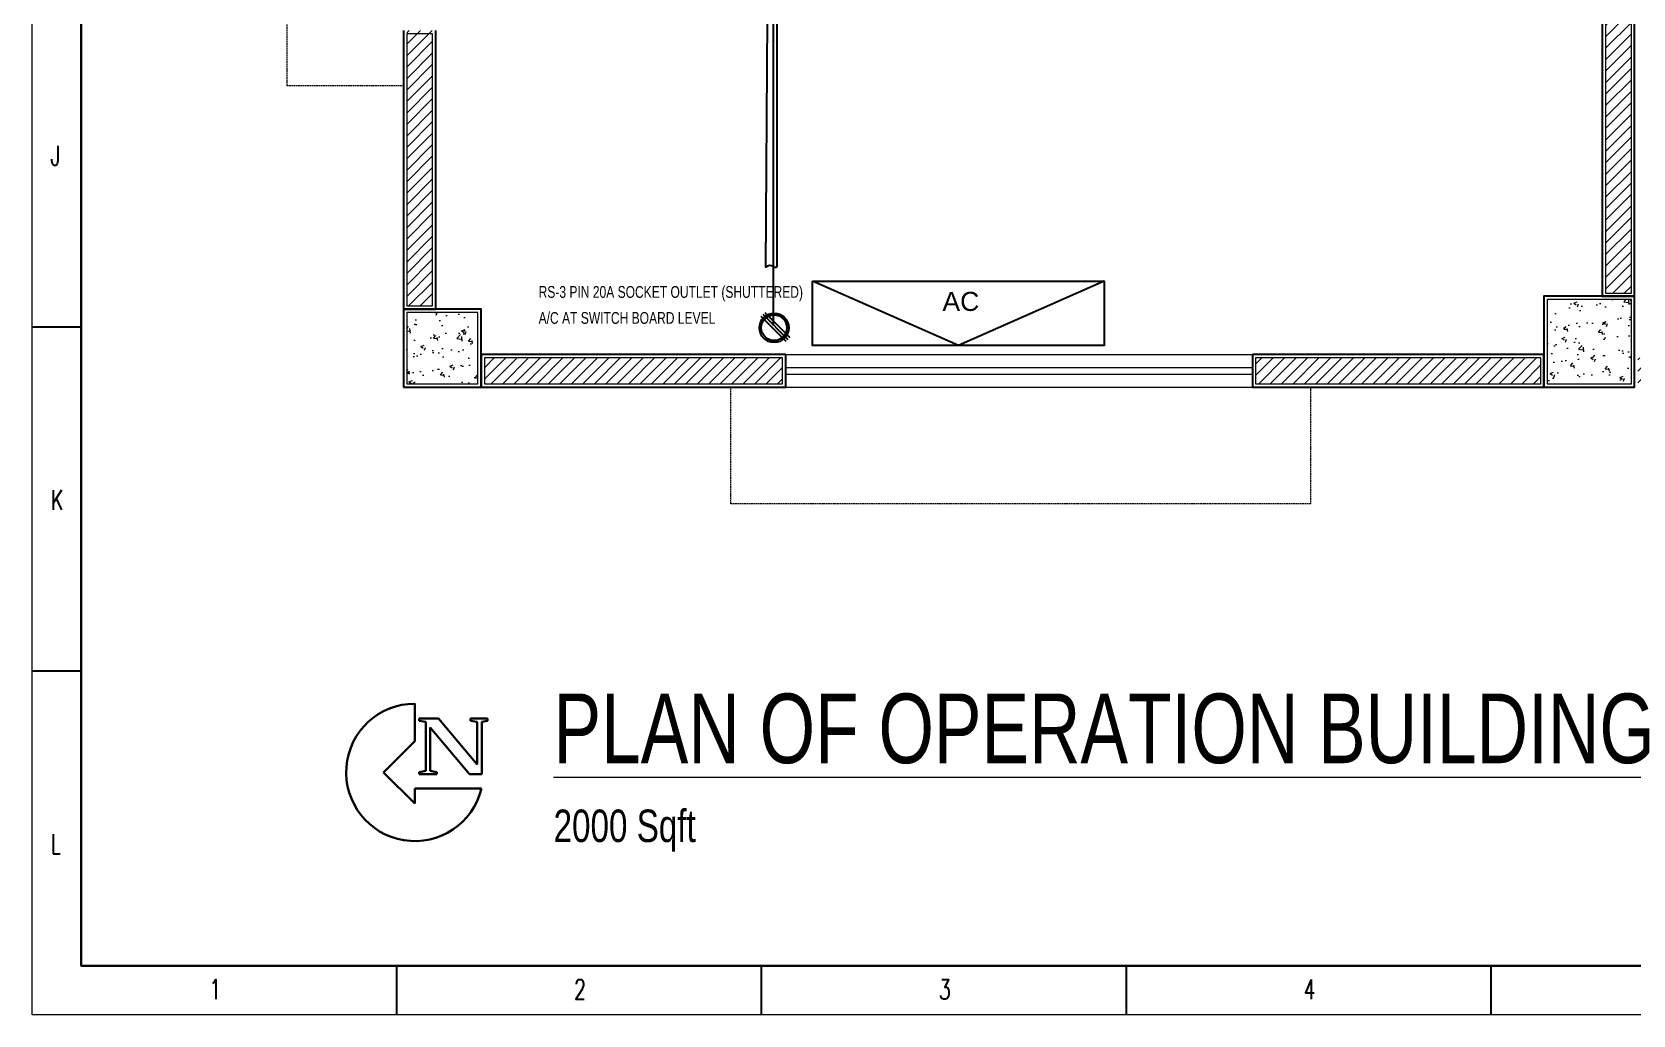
# Model space of a CAD drawing. Header units: inches. Extents: x 62 to 3150, y -3 to 634.
# Drawn here: x 62.2 to 309.3, y -3.2 to 148.4 of the extents above; entities that cross this region are included whole.
import ezdxf

# ---------------------------------------------------------------- set-up
doc = ezdxf.new("R2010")
doc.units = ezdxf.units.IN
doc.header["$MEASUREMENT"] = 0
doc.linetypes.add('DASH', pattern=[0.35, 0.25, -0.1])
for name, color, linetype in [('Cables', 7, 'Continuous'), ('COLLUM', 1, 'Continuous'), ('HVAC', 44, 'Continuous'), ('Sockets', 7, 'Continuous'), ('wall 05', 252, 'Continuous')]:
    doc.layers.add(name, color=color, linetype=linetype)
for name, color, linetype, lineweight in [('Glass', 5, 'Continuous', 9), ('HACTH', 8, 'Continuous', 9), ('Plaster Line', 252, 'Continuous', 15), ('Sunshed', 5, 'Continuous', 15), ('Text', 252, 'Continuous', 15), ('WINDOW', 140, 'Continuous', 9)]:
    doc.layers.add(name, color=color, linetype=linetype, lineweight=lineweight)
doc.styles.get("Standard").update_dxf_attribs({"font": 'arial.ttf'})
doc.styles.add('Swiss721', font='swisscl.ttf')
doc.styles.add('TEG BORDER', font='txt_qlt.shx', dxfattribs={"width": 0.7, "bigfont": 'hztxt.shx'})
pattern_1 = [(50, (-410343.6595, -241873.729), (5.37945137, -0.470641012), [0.5625, -6.1875]), (355, (-410343.6595, -241873.729), (-1.040635, 5.641441), [0.45, -4.95]), (100.4514, (-410343.211, -241873.7683), (4.338820363, 5.170796565), [0.478051425, -5.25856584]), (46.1842, (-410343.6595, -241872.229), (8.004307865, -1.24139261), [0.84375, -9.28125]), (96.6356, (-410342.9925, -241872.3326), (7.00997029, 7.30588403), [0.71707716, -7.8878475]), (351.1842, (-410343.6595, -241872.229), (7.00996459, 7.3058895), [0.675, -7.425]), (21, (-410342.9095, -241872.604), (4.47680289, -3.01964168), [0.5625, -6.1875]), (326, (-410342.9095, -241872.604), (1.82486499, 5.43862534), [0.45, -4.95]), (71.4514, (-410342.5365, -241872.856), (6.301669714, 2.418978725), [0.478051425, -5.25856584]), (37.5, (-410343.6595, -241873.7291), (0.091198915, 2.496703904), [0, -4.89, 0, -5.025, 0, -4.96875]), (7.5, (-410343.6595, -241873.729), (1.973021531, 2.958087839), [0, -2.865, 0, -4.7775, 0, -1.89375]), (327.5, (-410345.332, -241873.7291), (4.003668271, -0.169161538), [0, -1.875, 0, -5.85, 0, -7.7625]), (317.5, (-410346.082, -241873.729), (4.37389627, 0.750787367), [0, -2.4375, 0, -3.885, 0, -5.5125])]

# ---------------------------------------------------------------- blocks, each defined once
blk = doc.blocks.new('bg')
at = {"layer": 'wall 05'}
for p, q in [((143795.95, 171284.13), (143748.95, 171284.13)), ((143748.95, 171284.13), (143748.95, 171279.13)), ((143795.95, 171279.13), (143795.95, 171284.13)), ((143912.95, 171284.13), (143867.95, 171284.13)), ((143867.95, 171284.13), (143867.95, 171279.13)), ((143912.95, 171279.13), (143912.95, 171284.13)), ((143748.95, 171279.13), (143795.95, 171279.13)), ((143867.95, 171279.13), (143912.95, 171279.13))]:
    blk.add_line(p, q, dxfattribs=at)
blk = doc.blocks.new('dp')
at = {"layer": 'Plaster Line'}
for p, q in [((143795.45, 171283.63), (143749.45, 171283.63)), ((143749.45, 171283.63), (143749.45, 171279.63)), ((143795.45, 171279.63), (143795.45, 171283.63)), ((143912.45, 171283.63), (143868.45, 171283.63)), ((143868.45, 171283.63), (143868.45, 171279.63)), ((143912.45, 171279.63), (143912.45, 171283.63)), ((143749.45, 171279.63), (143795.45, 171279.63)), ((143868.45, 171279.63), (143912.45, 171279.63))]:
    blk.add_line(p, q, dxfattribs=at)
blk = doc.blocks.new('252 BORDER A2')
at = {"linetype": 'Continuous'}
for p, q in [((5, 415), (5, 5)), ((5, 5), (489, 5))]:
    blk.add_line(p, q, dxfattribs=at)
for p, q in [((0, 70), (5, 70)), ((0, 35), (5, 35)), ((37.12, 0), (37.12, 5)), ((74.25, 0), (74.25, 5)), ((111.38, 0), (111.38, 5)), ((148.5, 0), (148.5, 5))]:
    blk.add_line(p, q)
at = {"color": 5, "lineweight": 15}
blk.add_lwpolyline([(0, 420), (594, 420), (594, 0), (0, 0)], close=True, dxfattribs=at)
blk.add_lwpolyline([(5, 415), (589, 415), (589, 5), (5, 5)], close=True)
at = {"char_height": 2, "width": 2, "style": 'TEG BORDER'}
for s, insert, attachment_point in [('J', (1.91, 88.39), 1), ('K', (1.91, 53.39), 1), ('L', (1.91, 18.39), 1), ('1', (18.05, 1.59), 7), ('2', (55.17, 1.59), 7), ('3', (92.3, 1.59), 7), ('4', (129.42, 1.59), 7)]:
    blk.add_mtext(s, dxfattribs=dict(at, insert=insert, attachment_point=attachment_point))

msp = doc.modelspace()

# ---------------------------------------------------------------- hatches: boundary and pattern name
at = {"layer": 'HACTH'}
h = msp.add_hatch(dxfattribs=at)
h.set_pattern_fill('ANSI31', color=256, scale=10, style=0)
h.set_pattern_definition([(45, (-410343.6595, -241873.7291), (-0.8838834765, 0.8838834765), [])])
h.paths.add_polyline_path([(120.02, 221.65), (124.02, 221.65), (124.02, 294.65), (120.02, 294.65)])
h.paths.add_polyline_path([(120.02, 106.15), (124.02, 106.15), (124.02, 148.65), (120.02, 148.65)])
h.paths.add_polyline_path([(132.02, 98.15), (132.02, 94.15), (178.02, 94.15), (178.02, 98.15)])
h.paths.add_polyline_path([(251.02, 98.15), (251.02, 94.15), (295.02, 94.15), (295.02, 98.15)])
h.paths.add_polyline_path([(310.02, 98.15), (310.02, 94.15), (351.02, 94.15), (351.02, 98.15)])
h.paths.add_polyline_path([(305.02, 108.15), (309.02, 108.15), (309.02, 166.65), (305.02, 166.65)])
h.paths.add_polyline_path([(305.02, 239.65), (309.02, 239.65), (309.02, 288.15), (305.02, 288.15)])
h = msp.add_hatch(dxfattribs=at)
h.set_pattern_fill('AR-CONC', color=256, scale=0.75, style=0)
h.set_pattern_definition(pattern_1)
h.paths.add_polyline_path([(309.02, 94.15), (309.02, 107.15), (296.02, 107.15), (296.02, 94.15)])
h = msp.add_hatch(dxfattribs=at)
h.set_pattern_fill('AR-CONC', color=256, scale=0.75, style=0)
h.set_pattern_definition(pattern_1)
h.paths.add_polyline_path([(120.02, 105.15), (120.02, 94.15), (131.02, 94.15), (131.02, 105.15)])

# ---------------------------------------------------------------- linework, layer by layer
msp.add_lwpolyline([(177.13, 112.21, -0.56347), (176.62, 112.21, 0.354322), (175.45, 112.14), (175.73, 158.21, -0.456322), (176.62, 158.21, 0.605884), (177.15, 158.21)], format="xyb", close=True)
at = {"layer": 'Cables', "color": 4}
msp.add_line((176.56, 184.31), (176.56, 103.13), dxfattribs=at)
at = {"layer": 'COLLUM'}
for points in [[(295.52, 93.65), (309.52, 93.65), (309.52, 107.65), (295.52, 107.65)], [(119.52, 93.65), (131.52, 93.65), (131.52, 105.65), (119.52, 105.65)]]:
    msp.add_lwpolyline(points, close=True, dxfattribs=at)
at = {"layer": 'Glass', "ltscale": 10}
for points in [[(178.52, 96.65), (250.52, 96.65)], [(178.52, 95.65), (250.52, 95.65)]]:
    msp.add_lwpolyline(points, dxfattribs=at)
at = {"layer": 'HVAC'}
for p, q in [((205.16, 100.05), (182.65, 109.98)), ((227.67, 109.98), (205.16, 100.05))]:
    msp.add_line(p, q, dxfattribs=at)
msp.add_lwpolyline([(182.65, 109.98), (227.67, 109.98), (227.67, 100.05), (182.65, 100.05)], close=True, dxfattribs=at)
at = {"layer": 'Plaster Line'}
for p, q in [((124.02, 148.15), (120.02, 148.15)), ((120.02, 148.15), (120.02, 106.15)), ((124.02, 106.15), (124.02, 148.15)), ((120.02, 106.15), (124.02, 106.15))]:
    msp.add_line(p, q, dxfattribs=at)
for points in [[(309.02, 167.15), (305.02, 167.15), (305.02, 108.15), (309.02, 108.15)], [(296.02, 94.15), (309.02, 94.15), (309.02, 107.15), (296.02, 107.15)], [(120.02, 94.15), (131.02, 94.15), (131.02, 105.15), (120.02, 105.15)]]:
    msp.add_lwpolyline(points, close=True, dxfattribs=at)
at = {"layer": 'Sockets', "color": 3}
for p, q in [((174.65, 104.59), (178.53, 100.72)), ((174.96, 104.87), (178.84, 101)), ((175.28, 105.15), (179.16, 101.28))]:
    msp.add_line(p, q, dxfattribs=at)
for radius in [2.27, 1.98]:
    msp.add_circle((176.72, 102.79), radius, dxfattribs=at)
at = {"layer": 'Sunshed', "linetype": 'DASH'}
for points in [[(119.52, 220.65), (119.52, 229.65), (101.52, 229.65), (101.52, 140.15), (101.52, 140.15), (119.52, 140.15), (119.52, 148.65)], [(250.52, 93.65), (259.52, 93.65), (259.52, 75.65), (170.02, 75.65), (170.02, 75.65), (170.02, 93.65), (178.52, 93.65)]]:
    msp.add_lwpolyline(points, dxfattribs=at)
at = {"layer": 'Text', "linetype": 'Continuous', "lineweight": 30}
for p, q in [((121.27, 39.03), (121.27, 44.82)), ((121.97, 42.19), (121.97, 42.55)), ((121.97, 42.55), (124.93, 42.55)), ((122.96, 42.02), (121.97, 42.19)), ((122.96, 34.44), (122.96, 42.02)), ((124.93, 42.55), (130.88, 35.42)), ((129.89, 42.19), (129.89, 42.55)), ((129.89, 42.55), (132.47, 42.55)), ((130.88, 42.02), (129.89, 42.19)), ((130.88, 35.42), (130.88, 42.02)), ((132.47, 42.19), (131.62, 42.02)), ((131.62, 42.02), (131.62, 33.94)), ((132.47, 42.55), (132.47, 42.19)), ((129.69, 33.94), (123.65, 41.13)), ((123.65, 41.13), (123.65, 34.44)), ((116.46, 34.22), (121.27, 39.03)), ((121.27, 29.41), (116.46, 34.22)), ((121.97, 34.26), (122.96, 34.44)), ((121.97, 33.94), (121.97, 34.26)), ((124.67, 33.94), (121.97, 33.94)), ((123.65, 34.44), (124.67, 34.26)), ((124.67, 34.26), (124.67, 33.94)), ((131.62, 33.94), (129.69, 33.94)), ((131.57, 31.72), (121.27, 31.72)), ((121.27, 31.72), (121.27, 29.41))]:
    msp.add_line(p, q, dxfattribs=at)
msp.add_arc((121.27, 34.22), 10.59, 90, 346.3479, dxfattribs=at)
at = {"layer": 'wall 05'}
for p, q in [((119.52, 148.65), (119.52, 105.65)), ((124.52, 105.65), (124.52, 148.65)), ((119.52, 105.65), (124.52, 105.65))]:
    msp.add_line(p, q, dxfattribs=at)
msp.add_lwpolyline([(309.52, 167.65), (304.52, 167.65), (304.52, 107.65), (309.52, 107.65)], close=True, dxfattribs=at)
at = {"layer": 'WINDOW', "linetype": 'Continuous', "ltscale": 10}
for points in [[(178.52, 98.65), (250.52, 98.65)], [(178.52, 93.65), (250.52, 93.65)]]:
    msp.add_lwpolyline(points, dxfattribs=at)

# ---------------------------------------------------------------- block references
at = {"xscale": 1.5163271442, "yscale": 1.5163271442, "zscale": 1.5163271442}
msp.add_blockref('252 BORDER A2', (62.2, -3.19), dxfattribs=at)
at = {"layer": 'HACTH'}
for name in ['bg', 'dp']:
    msp.add_blockref(name, (-143617.42, -171185.48), dxfattribs=at)

# ---------------------------------------------------------------- texts
at = {"layer": 'HVAC'}
msp.add_text('AC', height=2.935, dxfattribs=at).set_placement((202.7, 105.39))
at = {"layer": 'Sockets', "color": 3, "style": 'Swiss721'}
for s, p in [('RS-3 PIN 20A SOCKET OUTLET (SHUTTERED)', (140.38, 107.41)), ('A/C AT SWITCH BOARD LEVEL', (140.38, 103.4))]:
    msp.add_text(s, height=1.8137, dxfattribs=at).set_placement(p)
at = {"layer": 'Text', "insert": (142.69, 46.37), "char_height": 10.7333, "width": 176.7295, "attachment_point": 1, "style": 'Swiss721'}
msp.add_mtext('{\\LPLAN OF OPERATION BUILDING\\H0.4658x;\\l  \\P2000 Sqft}', dxfattribs=at)

doc.saveas('drawing.dxf')
